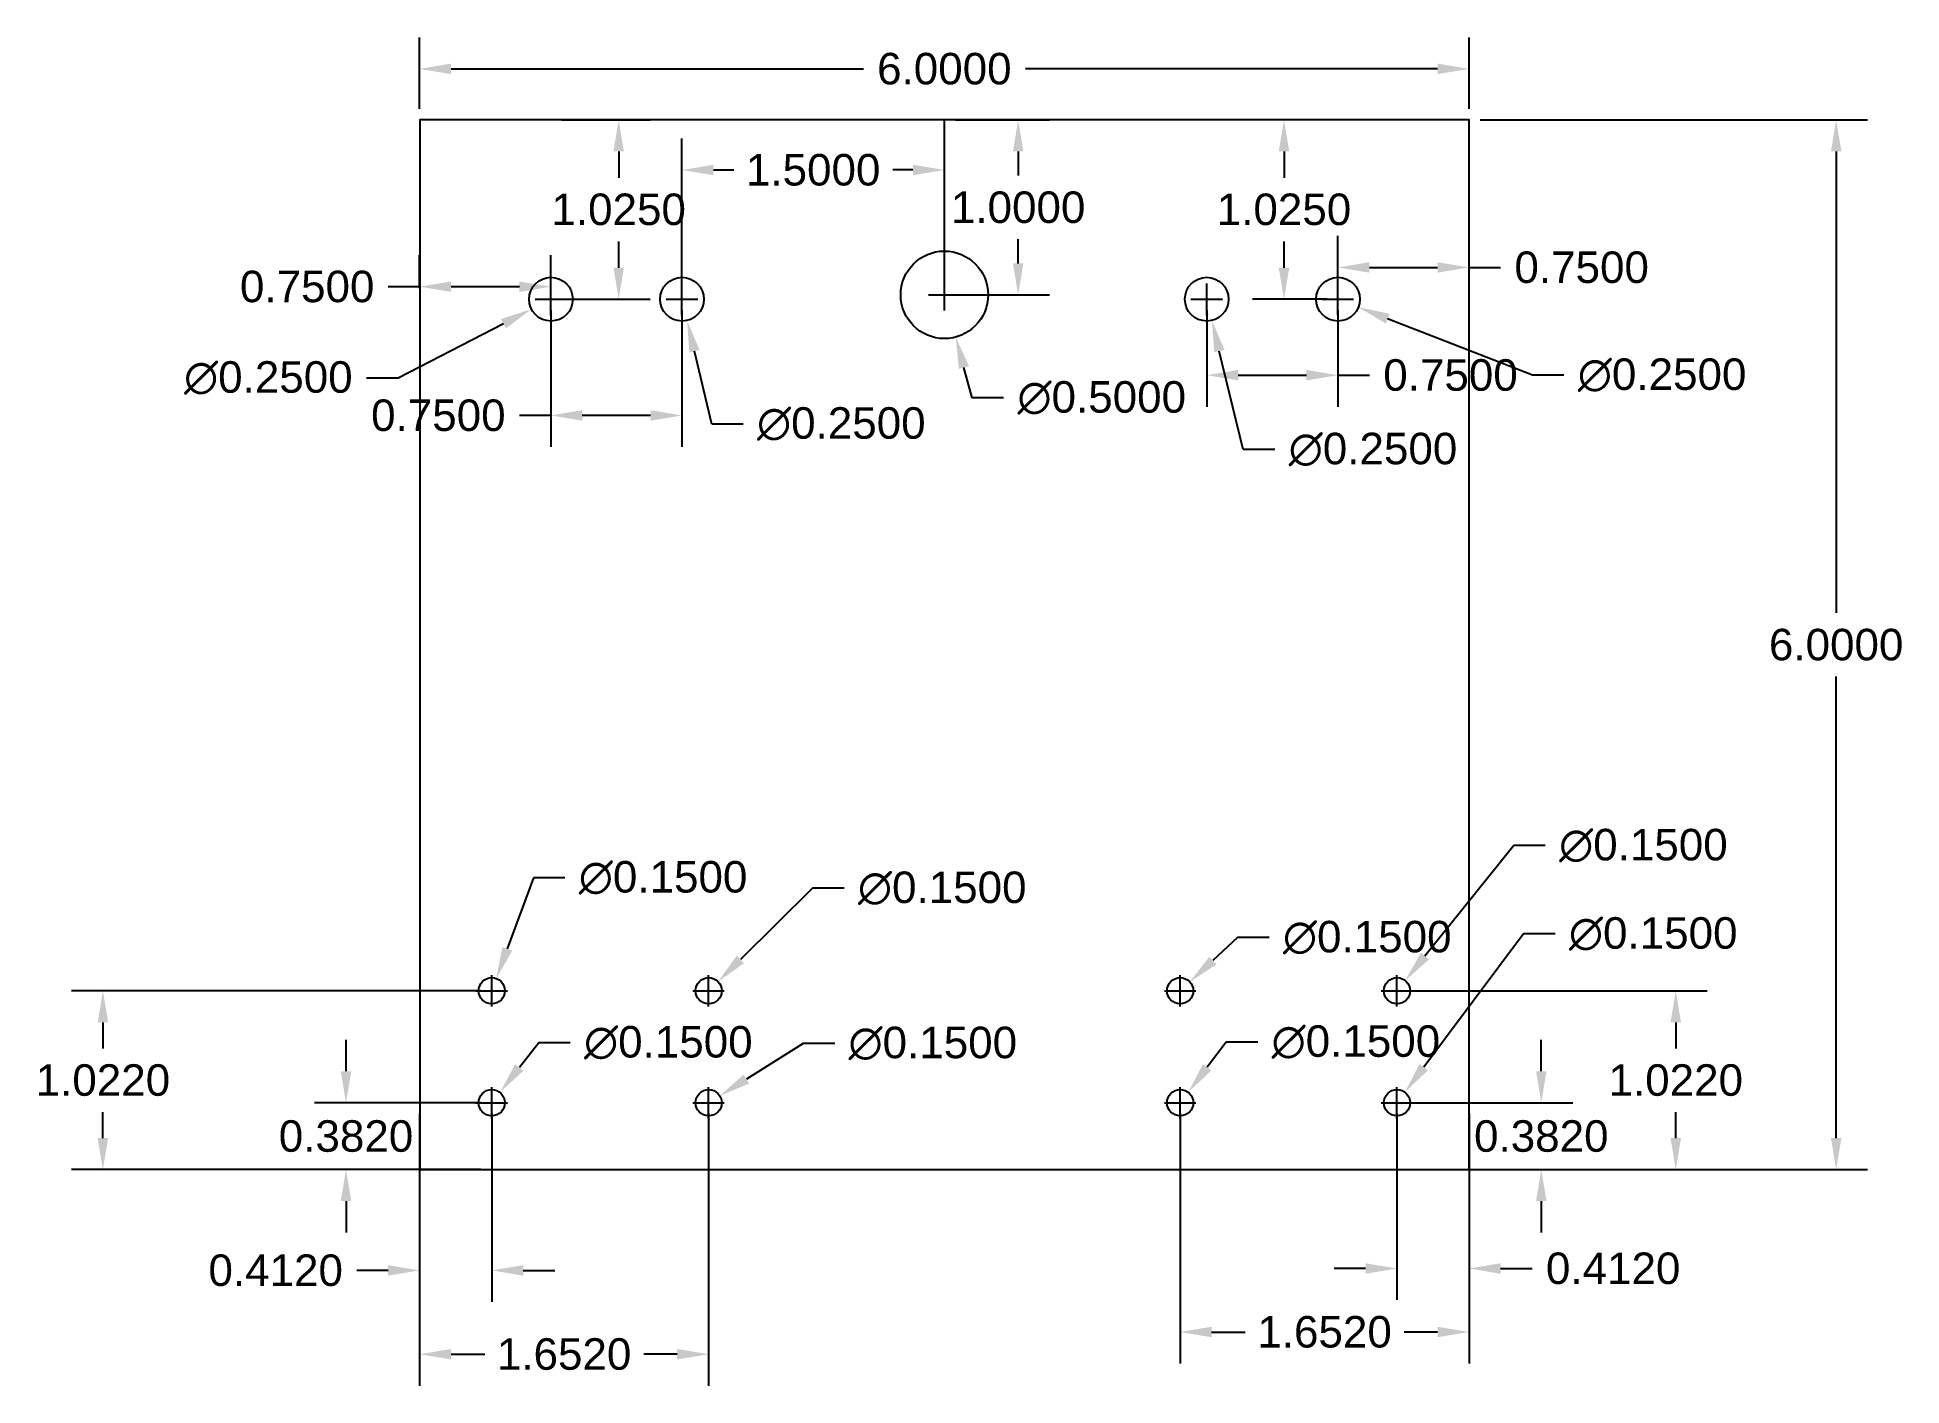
# Model space of a CAD drawing. Header units: inches. Extents: x 12.8 to 23.4, y 6.3 to 14.
import ezdxf

# ---------------------------------------------------------------- set-up
doc = ezdxf.new("R2010")
doc.units = ezdxf.units.IN
doc.header["$MEASUREMENT"] = 0
doc.styles.get("Standard").update_dxf_attribs({"font": 'arial.ttf'})
doc.dimstyles.get("Standard").update_dxf_attribs({"dimtxt": 0.18, "dimasz": 0.18, "dimexe": 0.18, "dimexo": 0.0625, "dimgap": 0.09, "dimtad": 0, "dimtih": 1, "dimtoh": 1, "dimdec": 4, "dimzin": 0, "dimdsep": 46, "dimtxsty": 'Standard', "dimcen": 0.09, "dimadec": 0, "dimazin": 0, "dimtfac": 1, "dimtdec": 4, "dimtofl": 0, "dimtmove": 0, "dimatfit": 3, "dimfxl": 1, "dimtolj": 1, "dimtzin": 0, "dimarcsym": 0})

# ---------------------------------------------------------------- blocks, each defined once
blk = doc.blocks.new('*D2')
at = {"color": 0, "lineweight": -2, "transparency": 16777216}
for p, q in [((17.95, 12.424), (17.95, 12.604)), ((17.86, 12.514), (18.04, 12.514)), ((18.109, 11.925), (18.062, 12.099)), ((18.289, 11.925), (18.109, 11.925))]:
    blk.add_line(p, q, dxfattribs=at)
at = {"color": 0, "transparency": 16777216}
blk.add_solid([(18.091, 12.107), (18.033, 12.091), (18.015, 12.273)], dxfattribs=at)
at = {"layer": 'Defpoints', "color": 0, "transparency": 16777216}
for p in [(17.885, 12.756), (18.015, 12.273)]:
    blk.add_point(p, dxfattribs=at)
at = {"color": 0, "transparency": 16777216, "insert": (18.85, 11.925), "char_height": 0.18, "attachment_point": 5}
blk.add_mtext('\\A1;∅0.5000', dxfattribs=at)
blk = doc.blocks.new('*D3')
at = {"color": 0, "lineweight": -2, "transparency": 16777216}
for p, q in [((16.45, 12.399), (16.45, 12.579)), ((16.36, 12.489), (16.54, 12.489)), ((16.62, 11.776), (16.521, 12.193)), ((16.8, 11.776), (16.62, 11.776))]:
    blk.add_line(p, q, dxfattribs=at)
at = {"color": 0, "transparency": 16777216}
blk.add_solid([(16.55, 12.2), (16.492, 12.186), (16.479, 12.368)], dxfattribs=at)
at = {"layer": 'Defpoints', "color": 0, "transparency": 16777216}
for p in [(16.422, 12.611), (16.479, 12.368)]:
    blk.add_point(p, dxfattribs=at)
at = {"color": 0, "transparency": 16777216, "insert": (17.361, 11.776), "char_height": 0.18, "attachment_point": 5}
blk.add_mtext('\\A1;∅0.2500', dxfattribs=at)
blk = doc.blocks.new('*D4')
at = {"color": 0, "lineweight": -2, "transparency": 16777216}
for p, q in [((15.7, 12.399), (15.7, 12.579)), ((15.61, 12.489), (15.79, 12.489)), ((14.827, 12.039), (15.429, 12.35)), ((14.647, 12.039), (14.827, 12.039))]:
    blk.add_line(p, q, dxfattribs=at)
at = {"color": 0, "transparency": 16777216}
blk.add_solid([(15.415, 12.376), (15.443, 12.323), (15.589, 12.432)], dxfattribs=at)
at = {"layer": 'Defpoints', "color": 0, "transparency": 16777216}
for p in [(15.811, 12.547), (15.589, 12.432)]:
    blk.add_point(p, dxfattribs=at)
at = {"color": 0, "transparency": 16777216, "insert": (14.085, 12.039), "char_height": 0.18, "attachment_point": 5}
blk.add_mtext('\\A1;∅0.2500', dxfattribs=at)
blk = doc.blocks.new('*D6')
at = {"color": 0, "lineweight": -2, "transparency": 16777216}
for p, q in [((20.2, 12.399), (20.2, 12.579)), ((20.11, 12.489), (20.29, 12.489)), ((21.312, 12.055), (20.484, 12.378)), ((21.492, 12.055), (21.312, 12.055))]:
    blk.add_line(p, q, dxfattribs=at)
at = {"color": 0, "transparency": 16777216}
blk.add_solid([(20.495, 12.406), (20.474, 12.35), (20.317, 12.444)], dxfattribs=at)
at = {"layer": 'Defpoints', "color": 0, "transparency": 16777216}
for p in [(20.084, 12.535), (20.317, 12.444)]:
    blk.add_point(p, dxfattribs=at)
at = {"color": 0, "transparency": 16777216, "insert": (22.054, 12.055), "char_height": 0.18, "attachment_point": 5}
blk.add_mtext('\\A1;∅0.2500', dxfattribs=at)
blk = doc.blocks.new('*D8')
at = {"color": 0, "lineweight": -2, "transparency": 16777216}
for p, q in [((14.95, 13.577), (14.95, 13.986)), ((20.95, 13.577), (20.95, 13.986)), ((15.13, 13.806), (17.487, 13.806)), ((20.77, 13.806), (18.414, 13.806))]:
    blk.add_line(p, q, dxfattribs=at)
at = {"color": 0, "transparency": 16777216}
for points in [[(15.13, 13.836), (15.13, 13.776), (14.95, 13.806)], [(20.77, 13.836), (20.77, 13.776), (20.95, 13.806)]]:
    blk.add_solid(points, dxfattribs=at)
at = {"layer": 'Defpoints', "color": 0, "transparency": 16777216}
for p in [(14.95, 13.806), (14.95, 13.514), (20.95, 13.514)]:
    blk.add_point(p, dxfattribs=at)
at = {"color": 0, "transparency": 16777216, "insert": (17.95, 13.806), "char_height": 0.18, "attachment_point": 5}
blk.add_mtext('\\A1;6.0000', dxfattribs=at)
blk = doc.blocks.new('*D9')
at = {"color": 0, "lineweight": -2, "transparency": 16777216}
for p, q in [((15.763, 13.514), (16.268, 13.514)), ((16.088, 13.334), (16.088, 13.184)), ((16.088, 12.669), (16.088, 12.82)), ((15.763, 12.489), (16.268, 12.489))]:
    blk.add_line(p, q, dxfattribs=at)
at = {"color": 0, "transparency": 16777216}
for points in [[(16.058, 13.334), (16.118, 13.334), (16.088, 13.514)], [(16.058, 12.669), (16.118, 12.669), (16.088, 12.489)]]:
    blk.add_solid(points, dxfattribs=at)
at = {"layer": 'Defpoints', "color": 0, "transparency": 16777216}
for p in [(15.7, 13.514), (16.088, 13.514), (15.7, 12.489)]:
    blk.add_point(p, dxfattribs=at)
at = {"color": 0, "transparency": 16777216, "insert": (16.088, 13.002), "char_height": 0.18, "attachment_point": 5}
blk.add_mtext('\\A1;1.0250', dxfattribs=at)
blk = doc.blocks.new('*D10')
at = {"color": 0, "lineweight": -2, "transparency": 16777216}
for p, q in [((14.95, 12.552), (14.95, 12.741)), ((15.7, 12.552), (15.7, 12.741)), ((14.95, 12.561), (14.77, 12.561)), ((15.52, 12.561), (15.13, 12.561))]:
    blk.add_line(p, q, dxfattribs=at)
at = {"color": 0, "transparency": 16777216}
for points in [[(15.13, 12.591), (15.13, 12.531), (14.95, 12.561)], [(15.52, 12.591), (15.52, 12.531), (15.7, 12.561)]]:
    blk.add_solid(points, dxfattribs=at)
at = {"layer": 'Defpoints', "color": 0, "transparency": 16777216}
for p in [(14.95, 12.561), (14.95, 12.489), (15.7, 12.489)]:
    blk.add_point(p, dxfattribs=at)
at = {"color": 0, "transparency": 16777216, "insert": (14.307, 12.561), "char_height": 0.18, "attachment_point": 5}
blk.add_mtext('\\A1;0.7500', dxfattribs=at)
blk = doc.blocks.new('*D11')
at = {"color": 0, "lineweight": -2, "transparency": 16777216}
for p, q in [((15.7, 12.427), (15.7, 11.645)), ((16.45, 12.427), (16.45, 11.645)), ((15.7, 11.825), (15.52, 11.825)), ((16.27, 11.825), (15.88, 11.825))]:
    blk.add_line(p, q, dxfattribs=at)
at = {"color": 0, "transparency": 16777216}
for points in [[(15.88, 11.855), (15.88, 11.795), (15.7, 11.825)], [(16.27, 11.855), (16.27, 11.795), (16.45, 11.825)]]:
    blk.add_solid(points, dxfattribs=at)
at = {"layer": 'Defpoints', "color": 0, "transparency": 16777216}
for p in [(15.7, 12.489), (16.45, 12.489), (15.7, 11.825)]:
    blk.add_point(p, dxfattribs=at)
at = {"color": 0, "transparency": 16777216, "insert": (15.057, 11.825), "char_height": 0.18, "attachment_point": 5}
blk.add_mtext('\\A1;0.7500', dxfattribs=at)
blk = doc.blocks.new('*D12')
at = {"color": 0, "lineweight": -2, "transparency": 16777216}
for p, q in [((16.45, 12.552), (16.45, 13.408)), ((17.95, 12.552), (17.95, 13.408)), ((16.63, 13.228), (16.746, 13.228)), ((17.77, 13.228), (17.655, 13.228))]:
    blk.add_line(p, q, dxfattribs=at)
at = {"color": 0, "transparency": 16777216}
for points in [[(16.63, 13.258), (16.63, 13.198), (16.45, 13.228)], [(17.77, 13.258), (17.77, 13.198), (17.95, 13.228)]]:
    blk.add_solid(points, dxfattribs=at)
at = {"layer": 'Defpoints', "color": 0, "transparency": 16777216}
for p in [(17.95, 13.228), (16.45, 12.489), (17.95, 12.489)]:
    blk.add_point(p, dxfattribs=at)
at = {"color": 0, "transparency": 16777216, "insert": (17.2, 13.228), "char_height": 0.18, "attachment_point": 5}
blk.add_mtext('\\A1;1.5000', dxfattribs=at)
blk = doc.blocks.new('*D13')
at = {"color": 0, "lineweight": -2, "transparency": 16777216}
for p, q in [((18.013, 13.514), (18.552, 13.514)), ((18.372, 13.334), (18.372, 13.196)), ((18.372, 12.694), (18.372, 12.832)), ((18.013, 12.514), (18.552, 12.514))]:
    blk.add_line(p, q, dxfattribs=at)
at = {"color": 0, "transparency": 16777216}
for points in [[(18.342, 13.334), (18.402, 13.334), (18.372, 13.514)], [(18.342, 12.694), (18.402, 12.694), (18.372, 12.514)]]:
    blk.add_solid(points, dxfattribs=at)
at = {"layer": 'Defpoints', "color": 0, "transparency": 16777216}
for p in [(17.95, 13.514), (18.372, 13.514), (17.95, 12.514)]:
    blk.add_point(p, dxfattribs=at)
at = {"color": 0, "transparency": 16777216, "insert": (18.372, 13.014), "char_height": 0.18, "attachment_point": 5}
blk.add_mtext('\\A1;1.0000', dxfattribs=at)
blk = doc.blocks.new('*D14')
at = {"color": 0, "lineweight": -2, "transparency": 16777216}
for p, q in [((20.138, 13.514), (19.712, 13.514)), ((19.892, 13.334), (19.892, 13.184)), ((19.892, 12.669), (19.892, 12.82)), ((20.138, 12.489), (19.712, 12.489))]:
    blk.add_line(p, q, dxfattribs=at)
at = {"color": 0, "transparency": 16777216}
for points in [[(19.862, 13.334), (19.922, 13.334), (19.892, 13.514)], [(19.862, 12.669), (19.922, 12.669), (19.892, 12.489)]]:
    blk.add_solid(points, dxfattribs=at)
at = {"layer": 'Defpoints', "color": 0, "transparency": 16777216}
for p in [(19.892, 13.514), (20.2, 13.514), (20.2, 12.489)]:
    blk.add_point(p, dxfattribs=at)
at = {"color": 0, "transparency": 16777216, "insert": (19.892, 13.002), "char_height": 0.18, "attachment_point": 5}
blk.add_mtext('\\A1;1.0250', dxfattribs=at)
blk = doc.blocks.new('*D15')
at = {"color": 0, "lineweight": -2, "transparency": 16777216}
for p, q in [((20.2, 12.552), (20.2, 12.851)), ((20.95, 12.552), (20.95, 12.851)), ((20.38, 12.671), (20.77, 12.671)), ((20.95, 12.671), (21.13, 12.671))]:
    blk.add_line(p, q, dxfattribs=at)
at = {"color": 0, "transparency": 16777216}
for points in [[(20.38, 12.701), (20.38, 12.641), (20.2, 12.671)], [(20.77, 12.701), (20.77, 12.641), (20.95, 12.671)]]:
    blk.add_solid(points, dxfattribs=at)
at = {"layer": 'Defpoints', "color": 0, "transparency": 16777216}
for p in [(20.95, 12.671), (20.2, 12.489), (20.95, 12.489)]:
    blk.add_point(p, dxfattribs=at)
at = {"color": 0, "transparency": 16777216, "insert": (21.594, 12.671), "char_height": 0.18, "attachment_point": 5}
blk.add_mtext('\\A1;0.7500', dxfattribs=at)
blk = doc.blocks.new('*D16')
at = {"color": 0, "lineweight": -2, "transparency": 16777216}
for p, q in [((19.45, 12.427), (19.45, 11.875)), ((20.2, 12.427), (20.2, 11.875)), ((19.63, 12.055), (20.02, 12.055)), ((20.2, 12.055), (20.38, 12.055))]:
    blk.add_line(p, q, dxfattribs=at)
at = {"color": 0, "transparency": 16777216}
for points in [[(19.63, 12.085), (19.63, 12.025), (19.45, 12.055)], [(20.02, 12.085), (20.02, 12.025), (20.2, 12.055)]]:
    blk.add_solid(points, dxfattribs=at)
at = {"layer": 'Defpoints', "color": 0, "transparency": 16777216}
for p in [(19.45, 12.489), (20.2, 12.489), (20.2, 12.055)]:
    blk.add_point(p, dxfattribs=at)
at = {"color": 0, "transparency": 16777216, "insert": (20.844, 12.055), "char_height": 0.18, "attachment_point": 5}
blk.add_mtext('\\A1;0.7500', dxfattribs=at)
blk = doc.blocks.new('*D17')
at = {"color": 0, "lineweight": -2, "transparency": 16777216}
for p, q in [((19.45, 12.399), (19.45, 12.579)), ((19.36, 12.489), (19.54, 12.489)), ((19.659, 11.63), (19.522, 12.193)), ((19.839, 11.63), (19.659, 11.63))]:
    blk.add_line(p, q, dxfattribs=at)
at = {"color": 0, "transparency": 16777216}
blk.add_solid([(19.552, 12.2), (19.493, 12.186), (19.48, 12.368)], dxfattribs=at)
at = {"layer": 'Defpoints', "color": 0, "transparency": 16777216}
for p in [(19.421, 12.611), (19.48, 12.368)]:
    blk.add_point(p, dxfattribs=at)
at = {"color": 0, "transparency": 16777216, "insert": (20.401, 11.63), "char_height": 0.18, "attachment_point": 5}
blk.add_mtext('\\A1;∅0.2500', dxfattribs=at)
blk = doc.blocks.new('*D18')
at = {"color": 0, "lineweight": -2, "transparency": 16777216}
for p, q in [((14.529, 8.076), (14.529, 8.256)), ((15.3, 7.896), (14.349, 7.896)), ((15.3, 7.514), (14.349, 7.514)), ((14.529, 7.334), (14.529, 7.154))]:
    blk.add_line(p, q, dxfattribs=at)
at = {"color": 0, "transparency": 16777216}
for points in [[(14.499, 8.076), (14.559, 8.076), (14.529, 7.896)], [(14.499, 7.334), (14.559, 7.334), (14.529, 7.514)]]:
    blk.add_solid(points, dxfattribs=at)
at = {"layer": 'Defpoints', "color": 0, "transparency": 16777216}
for p in [(15.362, 7.896), (14.529, 7.514), (15.362, 7.514)]:
    blk.add_point(p, dxfattribs=at)
at = {"color": 0, "transparency": 16777216, "insert": (14.529, 7.705), "char_height": 0.18, "attachment_point": 5}
blk.add_mtext('\\A1;0.3820', dxfattribs=at)
blk = doc.blocks.new('*D19')
at = {"color": 0, "lineweight": -2, "transparency": 16777216}
for p, q in [((15.3, 8.536), (12.959, 8.536)), ((13.139, 8.356), (13.139, 8.207)), ((13.139, 7.694), (13.139, 7.843)), ((15.3, 7.514), (12.959, 7.514))]:
    blk.add_line(p, q, dxfattribs=at)
at = {"color": 0, "transparency": 16777216}
for points in [[(13.109, 8.356), (13.169, 8.356), (13.139, 8.536)], [(13.109, 7.694), (13.169, 7.694), (13.139, 7.514)]]:
    blk.add_solid(points, dxfattribs=at)
at = {"layer": 'Defpoints', "color": 0, "transparency": 16777216}
for p in [(15.362, 8.536), (13.139, 7.514), (15.362, 7.514)]:
    blk.add_point(p, dxfattribs=at)
at = {"color": 0, "transparency": 16777216, "insert": (13.139, 8.025), "char_height": 0.18, "attachment_point": 5}
blk.add_mtext('\\A1;1.0220', dxfattribs=at)
blk = doc.blocks.new('*D20')
at = {"color": 0, "lineweight": -2, "transparency": 16777216}
for p, q in [((15.601, 9.182), (15.451, 8.776)), ((15.781, 9.182), (15.601, 9.182)), ((15.272, 8.536), (15.452, 8.536)), ((15.362, 8.446), (15.362, 8.626))]:
    blk.add_line(p, q, dxfattribs=at)
at = {"color": 0, "transparency": 16777216}
blk.add_solid([(15.423, 8.786), (15.479, 8.765), (15.388, 8.607)], dxfattribs=at)
at = {"layer": 'Defpoints', "color": 0, "transparency": 16777216}
for p in [(15.388, 8.607), (15.336, 8.466)]:
    blk.add_point(p, dxfattribs=at)
at = {"color": 0, "transparency": 16777216, "insert": (16.342, 9.182), "char_height": 0.18, "attachment_point": 5}
blk.add_mtext('\\A1;∅0.1500', dxfattribs=at)
blk = doc.blocks.new('*D21')
at = {"color": 0, "lineweight": -2, "transparency": 16777216}
for p, q in [((14.95, 7.834), (14.95, 6.758)), ((15.362, 7.834), (15.362, 6.758)), ((14.77, 6.938), (14.59, 6.938)), ((15.542, 6.938), (15.722, 6.938))]:
    blk.add_line(p, q, dxfattribs=at)
at = {"color": 0, "transparency": 16777216}
for points in [[(14.77, 6.968), (14.77, 6.908), (14.95, 6.938)], [(15.542, 6.968), (15.542, 6.908), (15.362, 6.938)]]:
    blk.add_solid(points, dxfattribs=at)
at = {"layer": 'Defpoints', "color": 0, "transparency": 16777216}
for p in [(14.95, 7.896), (15.362, 7.896), (14.95, 6.938)]:
    blk.add_point(p, dxfattribs=at)
at = {"color": 0, "transparency": 16777216, "insert": (14.127, 6.938), "char_height": 0.18, "attachment_point": 5}
blk.add_mtext('\\A1;0.4120', dxfattribs=at)
blk = doc.blocks.new('*D22')
at = {"color": 0, "lineweight": -2, "transparency": 16777216}
for p, q in [((14.95, 7.834), (14.95, 6.279)), ((16.602, 7.834), (16.602, 6.279)), ((15.13, 6.459), (15.322, 6.459)), ((16.422, 6.459), (16.231, 6.459))]:
    blk.add_line(p, q, dxfattribs=at)
at = {"color": 0, "transparency": 16777216}
for points in [[(15.13, 6.489), (15.13, 6.429), (14.95, 6.459)], [(16.422, 6.489), (16.422, 6.429), (16.602, 6.459)]]:
    blk.add_solid(points, dxfattribs=at)
at = {"layer": 'Defpoints', "color": 0, "transparency": 16777216}
for p in [(14.95, 7.896), (16.602, 7.896), (14.95, 6.459)]:
    blk.add_point(p, dxfattribs=at)
at = {"color": 0, "transparency": 16777216, "insert": (15.776, 6.459), "char_height": 0.18, "attachment_point": 5}
blk.add_mtext('\\A1;1.6520', dxfattribs=at)
blk = doc.blocks.new('*D24')
at = {"color": 0, "lineweight": -2, "transparency": 16777216}
for p, q in [((21.363, 8.076), (21.363, 8.256)), ((20.601, 7.896), (21.543, 7.896)), ((20.601, 7.514), (21.543, 7.514)), ((21.363, 7.334), (21.363, 7.154))]:
    blk.add_line(p, q, dxfattribs=at)
at = {"color": 0, "transparency": 16777216}
for points in [[(21.333, 8.076), (21.393, 8.076), (21.363, 7.896)], [(21.333, 7.334), (21.393, 7.334), (21.363, 7.514)]]:
    blk.add_solid(points, dxfattribs=at)
at = {"layer": 'Defpoints', "color": 0, "transparency": 16777216}
for p in [(20.538, 7.896), (20.538, 7.514), (21.363, 7.514)]:
    blk.add_point(p, dxfattribs=at)
at = {"color": 0, "transparency": 16777216, "insert": (21.363, 7.705), "char_height": 0.18, "attachment_point": 5}
blk.add_mtext('\\A1;0.3820', dxfattribs=at)
blk = doc.blocks.new('*D25')
at = {"color": 0, "lineweight": -2, "transparency": 16777216}
for p, q in [((20.601, 8.536), (22.312, 8.536)), ((22.132, 8.356), (22.132, 8.207)), ((22.132, 7.694), (22.132, 7.843)), ((20.601, 7.514), (22.312, 7.514))]:
    blk.add_line(p, q, dxfattribs=at)
at = {"color": 0, "transparency": 16777216}
for points in [[(22.102, 8.356), (22.162, 8.356), (22.132, 8.536)], [(22.102, 7.694), (22.162, 7.694), (22.132, 7.514)]]:
    blk.add_solid(points, dxfattribs=at)
at = {"layer": 'Defpoints', "color": 0, "transparency": 16777216}
for p in [(20.538, 8.536), (20.538, 7.514), (22.132, 7.514)]:
    blk.add_point(p, dxfattribs=at)
at = {"color": 0, "transparency": 16777216, "insert": (22.132, 8.025), "char_height": 0.18, "attachment_point": 5}
blk.add_mtext('\\A1;1.0220', dxfattribs=at)
blk = doc.blocks.new('*D26')
at = {"color": 0, "lineweight": -2, "transparency": 16777216}
for p, q in [((20.538, 7.834), (20.538, 6.769)), ((20.95, 7.834), (20.95, 6.769)), ((20.358, 6.949), (20.178, 6.949)), ((21.13, 6.949), (21.31, 6.949))]:
    blk.add_line(p, q, dxfattribs=at)
at = {"color": 0, "transparency": 16777216}
for points in [[(20.358, 6.979), (20.358, 6.919), (20.538, 6.949)], [(21.13, 6.979), (21.13, 6.919), (20.95, 6.949)]]:
    blk.add_solid(points, dxfattribs=at)
at = {"layer": 'Defpoints', "color": 0, "transparency": 16777216}
for p in [(20.538, 7.896), (20.95, 7.896), (20.95, 6.949)]:
    blk.add_point(p, dxfattribs=at)
at = {"color": 0, "transparency": 16777216, "insert": (21.774, 6.949), "char_height": 0.18, "attachment_point": 5}
blk.add_mtext('\\A1;0.4120', dxfattribs=at)
blk = doc.blocks.new('*D27')
at = {"color": 0, "lineweight": -2, "transparency": 16777216}
for p, q in [((19.298, 7.834), (19.298, 6.406)), ((20.95, 7.834), (20.95, 6.406)), ((19.478, 6.586), (19.67, 6.586)), ((20.77, 6.586), (20.579, 6.586))]:
    blk.add_line(p, q, dxfattribs=at)
at = {"color": 0, "transparency": 16777216}
for points in [[(19.478, 6.616), (19.478, 6.556), (19.298, 6.586)], [(20.77, 6.616), (20.77, 6.556), (20.95, 6.586)]]:
    blk.add_solid(points, dxfattribs=at)
at = {"layer": 'Defpoints', "color": 0, "transparency": 16777216}
for p in [(19.298, 7.896), (20.95, 7.896), (20.95, 6.586)]:
    blk.add_point(p, dxfattribs=at)
at = {"color": 0, "transparency": 16777216, "insert": (20.124, 6.586), "char_height": 0.18, "attachment_point": 5}
blk.add_mtext('\\A1;1.6520', dxfattribs=at)
blk = doc.blocks.new('*D28')
at = {"color": 0, "lineweight": -2, "transparency": 16777216}
for p, q in [((19.627, 8.84), (19.486, 8.709)), ((19.807, 8.84), (19.627, 8.84)), ((19.208, 8.536), (19.388, 8.536)), ((19.298, 8.446), (19.298, 8.626))]:
    blk.add_line(p, q, dxfattribs=at)
at = {"color": 0, "transparency": 16777216}
blk.add_solid([(19.465, 8.731), (19.506, 8.687), (19.353, 8.587)], dxfattribs=at)
at = {"layer": 'Defpoints', "color": 0, "transparency": 16777216}
for p in [(19.353, 8.587), (19.243, 8.485)]:
    blk.add_point(p, dxfattribs=at)
at = {"color": 0, "transparency": 16777216, "insert": (20.368, 8.84), "char_height": 0.18, "attachment_point": 5}
blk.add_mtext('\\A1;∅0.1500', dxfattribs=at)
blk = doc.blocks.new('*D29')
at = {"color": 0, "lineweight": -2, "transparency": 16777216}
for p, q in [((21.013, 13.514), (23.229, 13.514)), ((23.049, 13.334), (23.049, 10.696)), ((23.049, 7.694), (23.049, 10.332)), ((21.013, 7.514), (23.229, 7.514))]:
    blk.add_line(p, q, dxfattribs=at)
at = {"color": 0, "transparency": 16777216}
for points in [[(23.019, 13.334), (23.079, 13.334), (23.049, 13.514)], [(23.019, 7.694), (23.079, 7.694), (23.049, 7.514)]]:
    blk.add_solid(points, dxfattribs=at)
at = {"layer": 'Defpoints', "color": 0, "transparency": 16777216}
for p in [(20.95, 13.514), (23.049, 13.514), (20.95, 7.514)]:
    blk.add_point(p, dxfattribs=at)
at = {"color": 0, "transparency": 16777216, "insert": (23.049, 10.514), "char_height": 0.18, "attachment_point": 5}
blk.add_mtext('\\A1;6.0000', dxfattribs=at)
blk = doc.blocks.new('*D30')
at = {"color": 0, "lineweight": -2, "transparency": 16777216}
for p, q in [((17.197, 9.122), (16.784, 8.715)), ((17.377, 9.122), (17.197, 9.122)), ((16.512, 8.536), (16.692, 8.536)), ((16.602, 8.446), (16.602, 8.626))]:
    blk.add_line(p, q, dxfattribs=at)
at = {"color": 0, "transparency": 16777216}
blk.add_solid([(16.763, 8.737), (16.805, 8.694), (16.656, 8.589)], dxfattribs=at)
at = {"layer": 'Defpoints', "color": 0, "transparency": 16777216}
for p in [(16.656, 8.589), (16.549, 8.484)]:
    blk.add_point(p, dxfattribs=at)
at = {"color": 0, "transparency": 16777216, "insert": (17.938, 9.122), "char_height": 0.18, "attachment_point": 5}
blk.add_mtext('\\A1;∅0.1500', dxfattribs=at)
blk = doc.blocks.new('*D31')
at = {"color": 0, "lineweight": -2, "transparency": 16777216}
for p, q in [((15.631, 8.239), (15.52, 8.097)), ((15.811, 8.239), (15.631, 8.239)), ((15.272, 7.896), (15.452, 7.896)), ((15.362, 7.806), (15.362, 7.986))]:
    blk.add_line(p, q, dxfattribs=at)
at = {"color": 0, "transparency": 16777216}
blk.add_solid([(15.496, 8.116), (15.543, 8.079), (15.409, 7.955)], dxfattribs=at)
at = {"layer": 'Defpoints', "color": 0, "transparency": 16777216}
for p in [(15.409, 7.955), (15.316, 7.837)]:
    blk.add_point(p, dxfattribs=at)
at = {"color": 0, "transparency": 16777216, "insert": (16.372, 8.239), "char_height": 0.18, "attachment_point": 5}
blk.add_mtext('\\A1;∅0.1500', dxfattribs=at)
blk = doc.blocks.new('*D32')
at = {"color": 0, "lineweight": -2, "transparency": 16777216}
for p, q in [((17.143, 8.235), (16.818, 8.032)), ((17.323, 8.235), (17.143, 8.235)), ((16.512, 7.896), (16.692, 7.896)), ((16.602, 7.806), (16.602, 7.986))]:
    blk.add_line(p, q, dxfattribs=at)
at = {"color": 0, "transparency": 16777216}
blk.add_solid([(16.802, 8.057), (16.834, 8.006), (16.666, 7.936)], dxfattribs=at)
at = {"layer": 'Defpoints', "color": 0, "transparency": 16777216}
for p in [(16.666, 7.936), (16.539, 7.857)]:
    blk.add_point(p, dxfattribs=at)
at = {"color": 0, "transparency": 16777216, "insert": (17.884, 8.235), "char_height": 0.18, "attachment_point": 5}
blk.add_mtext('\\A1;∅0.1500', dxfattribs=at)
blk = doc.blocks.new('*D33')
at = {"color": 0, "lineweight": -2, "transparency": 16777216}
for p, q in [((19.562, 8.243), (19.453, 8.099)), ((19.742, 8.243), (19.562, 8.243)), ((19.208, 7.896), (19.388, 7.896)), ((19.298, 7.806), (19.298, 7.986))]:
    blk.add_line(p, q, dxfattribs=at)
at = {"color": 0, "transparency": 16777216}
blk.add_solid([(19.429, 8.118), (19.477, 8.081), (19.344, 7.956)], dxfattribs=at)
at = {"layer": 'Defpoints', "color": 0, "transparency": 16777216}
for p in [(19.344, 7.956), (19.253, 7.837)]:
    blk.add_point(p, dxfattribs=at)
at = {"color": 0, "transparency": 16777216, "insert": (20.303, 8.243), "char_height": 0.18, "attachment_point": 5}
blk.add_mtext('\\A1;∅0.1500', dxfattribs=at)
blk = doc.blocks.new('*D35')
at = {"color": 0, "lineweight": -2, "transparency": 16777216}
for p, q in [((21.262, 8.861), (20.691, 8.1)), ((21.442, 8.861), (21.262, 8.861)), ((20.448, 7.896), (20.628, 7.896)), ((20.538, 7.806), (20.538, 7.986))]:
    blk.add_line(p, q, dxfattribs=at)
at = {"color": 0, "transparency": 16777216}
blk.add_solid([(20.667, 8.118), (20.715, 8.082), (20.583, 7.956)], dxfattribs=at)
at = {"layer": 'Defpoints', "color": 0, "transparency": 16777216}
for p in [(20.583, 7.956), (20.493, 7.836)]:
    blk.add_point(p, dxfattribs=at)
at = {"color": 0, "transparency": 16777216, "insert": (22.003, 8.861), "char_height": 0.18, "attachment_point": 5}
blk.add_mtext('\\A1;∅0.1500', dxfattribs=at)
blk = doc.blocks.new('*D36')
at = {"color": 0, "lineweight": -2, "transparency": 16777216}
for p, q in [((21.206, 9.366), (20.698, 8.735)), ((21.386, 9.366), (21.206, 9.366)), ((20.448, 8.536), (20.628, 8.536)), ((20.538, 8.446), (20.538, 8.626))]:
    blk.add_line(p, q, dxfattribs=at)
at = {"color": 0, "transparency": 16777216}
blk.add_solid([(20.675, 8.754), (20.722, 8.716), (20.585, 8.595)], dxfattribs=at)
at = {"layer": 'Defpoints', "color": 0, "transparency": 16777216}
for p in [(20.585, 8.595), (20.491, 8.478)]:
    blk.add_point(p, dxfattribs=at)
at = {"color": 0, "transparency": 16777216, "insert": (21.947, 9.366), "char_height": 0.18, "attachment_point": 5}
blk.add_mtext('\\A1;∅0.1500', dxfattribs=at)

msp = doc.modelspace()

# ---------------------------------------------------------------- linework, layer by layer
for p, q in [((17.95036, 12.51439), (17.95036, 13.51439)), ((20.53836, 7.82139), (20.53836, 7.82139))]:
    msp.add_line(p, q)
msp.add_lwpolyline([(14.95036, 7.51439), (20.95036, 7.51439), (20.95036, 13.51439), (14.95036, 13.51439)], close=True)
for centre, radius in [((17.95036, 12.51439), 0.25), ((15.70036, 12.48939), 0.125), ((16.45036, 12.48939), 0.125), ((19.45036, 12.48939), 0.125), ((20.20036, 12.48939), 0.125), ((15.36236, 8.53639), 0.075), ((16.60236, 8.53639), 0.075), ((19.29836, 8.53639), 0.075), ((20.53836, 8.53639), 0.075), ((15.36236, 7.89639), 0.075), ((16.60236, 7.89639), 0.075), ((19.29836, 7.89639), 0.075), ((20.53836, 7.89639), 0.075)]:
    msp.add_circle(centre, radius)

# ---------------------------------------------------------------- dimensions: what is measured, and where the dimension line sits
for base, p1, p2, picture, middle in [((14.95036, 13.8064), (20.95036, 13.51439), (14.95036, 13.51439), '*D8', (17.95036, 13.8064)), ((17.95036, 13.22754), (16.45036, 12.48939), (17.95036, 12.48939), '*D12', (17.20036, 13.22754)), ((20.95036, 12.67106), (20.20036, 12.48939), (20.95036, 12.48939), '*D15', (21.59368, 12.67106)), ((14.95036, 12.56106), (15.70036, 12.48939), (14.95036, 12.48939), '*D10', (14.30704, 12.56106)), ((15.70036, 11.82506), (16.45036, 12.48939), (15.70036, 12.48939), '*D11', (15.05704, 11.82506)), ((20.20036, 12.05476), (19.45036, 12.48939), (20.20036, 12.48939), '*D16', (20.84368, 12.05476)), ((14.95036, 6.93838), (15.36236, 7.89639), (14.95036, 7.89639), '*D21', (14.12704, 6.93838)), ((14.95036, 6.45906), (16.60236, 7.89639), (14.95036, 7.89639), '*D22', (15.77636, 6.45906)), ((20.95036, 6.5863), (19.29836, 7.89639), (20.95036, 7.89639), '*D27', (20.12436, 6.5863)), ((20.95036, 6.94924), (20.53836, 7.89639), (20.95036, 7.89639), '*D26', (21.77368, 6.94924))]:
    dim = msp.add_linear_dim(base=base, p1=p1, p2=p2, dimstyle='Standard')
    dim.commit()
    dim.dimension.update_dxf_attribs({"geometry": picture, "text_midpoint": middle})
for base, p1, p2, picture, middle in [((16.08795, 13.51439), (15.70036, 12.48939), (15.70036, 13.51439), '*D9', (16.08795, 13.00189)), ((18.37169, 13.51439), (17.95036, 12.51439), (17.95036, 13.51439), '*D13', (18.37169, 13.01439)), ((19.89163, 13.51439), (20.20036, 12.48939), (20.20036, 13.51439), '*D14', (19.89163, 13.00189)), ((23.04894, 13.51439), (20.95036, 7.51439), (20.95036, 13.51439), '*D29', (23.04894, 10.51439)), ((13.13869, 7.51439), (15.36236, 8.53639), (15.36236, 7.51439), '*D19', (13.13869, 8.02539)), ((22.13189, 7.51439), (20.53836, 8.53639), (20.53836, 7.51439), '*D25', (22.13189, 8.02539)), ((14.52903, 7.51439), (15.36236, 7.89639), (15.36236, 7.51439), '*D18', (14.52903, 7.70539)), ((21.36308, 7.51439), (20.53836, 7.89639), (20.53836, 7.51439), '*D24', (21.36308, 7.70539))]:
    dim = msp.add_linear_dim(base=base, p1=p1, p2=p2, angle=90, dimstyle='Standard')
    dim.commit()
    dim.dimension.update_dxf_attribs({"geometry": picture, "text_midpoint": middle})
for p1, p2, picture, middle in [((17.88542, 12.7558), (18.0153, 12.27297), '*D2', (18.85006, 11.92533)), ((15.81148, 12.54662), (15.58924, 12.43215), '*D4', (14.08527, 12.03928)), ((16.42152, 12.61101), (16.4792, 12.36776), '*D3', (17.36081, 11.77584)), ((19.42082, 12.61085), (19.4799, 12.36792), '*D17', (20.40058, 11.63)), ((20.08394, 12.53488), (20.31678, 12.44389), '*D6', (22.05372, 12.05476)), ((20.49134, 8.47796), (20.58538, 8.59481), '*D36', (21.94724, 9.36602)), ((15.33635, 8.46604), (15.38837, 8.60673), '*D20', (16.34227, 9.18186)), ((16.54889, 8.48379), (16.65583, 8.58898), '*D30', (17.93844, 9.12153)), ((19.24327, 8.48549), (19.35345, 8.58728), '*D28', (20.36816, 8.83992)), ((20.49335, 7.83639), (20.58337, 7.95638), '*D35', (22.00298, 8.86059)), ((15.31612, 7.83734), (15.4086, 7.95543), '*D31', (16.37181, 8.23886)), ((16.53883, 7.85653), (16.66589, 7.93624), '*D32', (17.88386, 8.23533)), ((19.25296, 7.83669), (19.34376, 7.95608), '*D33', (20.30292, 8.24263))]:
    dim = msp.add_diameter_dim_2p(p1=p1, p2=p2, dimstyle='Standard')
    dim.commit()
    dim.dimension.update_dxf_attribs({"geometry": picture, "text_midpoint": middle, "dimtype": 163})

doc.saveas('drawing.dxf')
